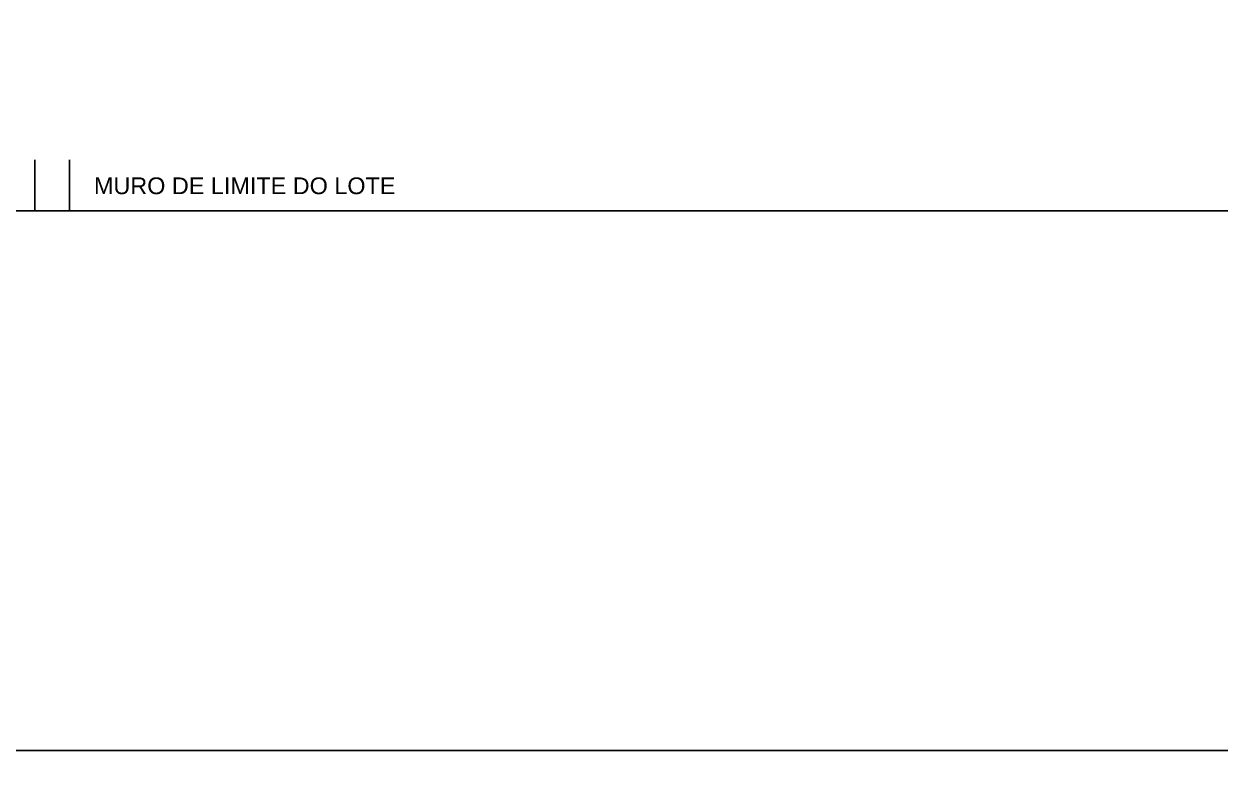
# Model space of a CAD drawing. Header units: metres. Extents: x 0 to 52.7, y 0 to 29.7.
# Drawn here: x 9.18 to 18.11, y 0 to 5.68 of the extents above; entities that cross this region are included whole.
import ezdxf
from ezdxf.xclip import XClip

# ---------------------------------------------------------------- set-up
doc = ezdxf.new("R2010")
doc.units = ezdxf.units.M
doc.header["$MEASUREMENT"] = 0
doc.header["$XCLIPFRAME"] = 0
doc.set_wipeout_variables(frame=1)
doc.linetypes.add('Wipeout_Contour', pattern=[1, 0, -1])
doc.layers.add('A-Folha rótulo', color=7, linetype='Continuous')
doc.layers.add('A-Percursos', color=7, linetype='Continuous')
doc.styles.add('GENERATED_STYLE_1', font='swiss.ttf')

# ---------------------------------------------------------------- blocks, each defined once
blk = doc.blocks.new('Desenho_1_2', base_point=(-1.33563, -1.18496))
at = {"color": 254, "linetype": 'Wipeout_Contour', "lineweight": 0, "ltscale": 3.864156}
blk.add_wipeout([(0, 0), (1.055, 0), (1.055, 0.594), (0, 0.594)], dxfattribs=at)
at = {"layer": 'A-Folha rótulo', "linetype": 'Continuous', "ltscale": 1000}
blk.add_line((1.049, 0.005), (0.006, 0.005), dxfattribs=at)
at = {"layer": 'A-Percursos', "linetype": 'Continuous', "ltscale": 1000}
for p, q in [((0.18514, 0.09324), (0.18514, 0.08558)), ((0.19034, 0.09324), (0.19034, 0.08558)), ((0.04464, 0.08558), (0.83243, 0.08558))]:
    blk.add_line(p, q, dxfattribs=at)
at = {"layer": 'A-Folha rótulo', "color": 252, "linetype": 'Continuous', "lineweight": 0, "insert": (0.21648, 0.08806), "char_height": 0.0025, "attachment_point": 8, "style": 'GENERATED_STYLE_1'}
blk.add_mtext('\\A1;{\\fSwis721 BT|b0|i0|c0|p34;MURO DE LIMITE DO LOTE}', dxfattribs=at)

msp = doc.modelspace()

# ---------------------------------------------------------------- block references
at = {"color": 33, "linetype": 'Continuous', "lineweight": 0, "ltscale": 1000, "true_color": 0xa79d7c}
ref = msp.add_blockref('Desenho_1_2', (-66.7814, -59.2479), dxfattribs=dict(at, xscale=50, yscale=50, zscale=50))
XClip(ref).set_block_clipping_path([(0, 0), (1.055, 0.594)])

doc.saveas('drawing.dxf')
